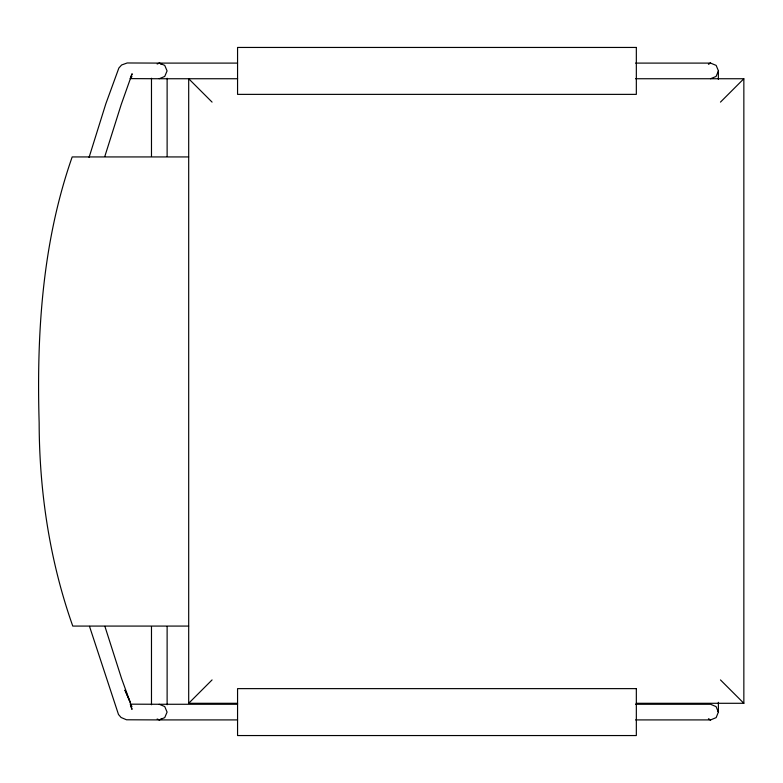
<?xml version="1.0" encoding="UTF-8"?>
<svg xmlns="http://www.w3.org/2000/svg" width="783" height="783" viewBox="0 0 783 783"><rect width="100%" height="100%" fill="white"/><g stroke="black" fill="none" stroke-linecap="round" stroke-linejoin="round"><path stroke-width="1.17" d="M89.056 157.452L105.842 103.748L118.879 67.994L121.619 64.989L127.169 62.973L159.243 63.1L161.533 64.02M104.814 156.453L121.218 104.511L132.131 73.749L130.428 77.742M635.581 63.1L710.572 63.1L716.151 65.39L718.442 70.92L716.073 76.45L710.553 78.731M130.653 78.016L131.965 76.577M720.468 102.113L743.85 78.74L635.581 78.74M237.601 703.291L188.693 703.291L212.066 679.918M157.158 64.02L159.37 63.1L161.582 64.02M161.533 718.99L159.37 719.91L157.158 718.99M237.552 63.1L159.233 63.1L164.733 65.39L167.082 70.92L164.733 76.45L159.233 78.74L237.601 78.74M188.644 156.933L72.183 156.933C42.321 242.133 36.527 333.186 39.15 422.781C39.297 491.744 49.75 561.019 72.77 626.077L188.644 626.077M636.246 703.291L743.85 703.291L743.85 78.74M237.552 704.269L159.233 704.269L164.733 706.56L167.082 712.09L164.733 717.62L159.233 719.91L237.552 719.91M635.581 704.269L710.572 704.269L716.073 706.609L718.363 712.09L716.151 717.62L710.621 719.91L635.581 719.91M159.243 704.269L130.164 704.162L131.975 706.432M159.243 719.91L126.523 719.783L121.081 717.492L118.487 714.478L89.507 626.361M130.066 78.613L159.243 78.74M212.066 102.113L188.693 78.74L188.693 703.291M720.468 679.918L743.85 703.291M125.006 690.195L130.115 702.116L131.994 709.378L130.487 705.287M125.026 690.263L130.115 702.116L121.58 678.577L104.902 626.361M717.522 709.878L718.442 712.09L718.363 702.312M718.363 70.91L718.363 79.465M167.122 78.241L167.122 156.404M167.122 626.596L167.122 704.759M151.481 78.241L151.481 156.404M151.481 626.596L151.481 704.759M710.572 63.1L708.38 64.02L710.621 63.1M636.334 47.45L237.562 47.45L237.562 94.371L636.334 94.371L636.334 47.45M636.334 688.629L237.562 688.629L237.562 735.55L636.334 735.55L636.334 688.629M710.621 719.91L708.409 718.99L710.572 719.91"/></g></svg>
